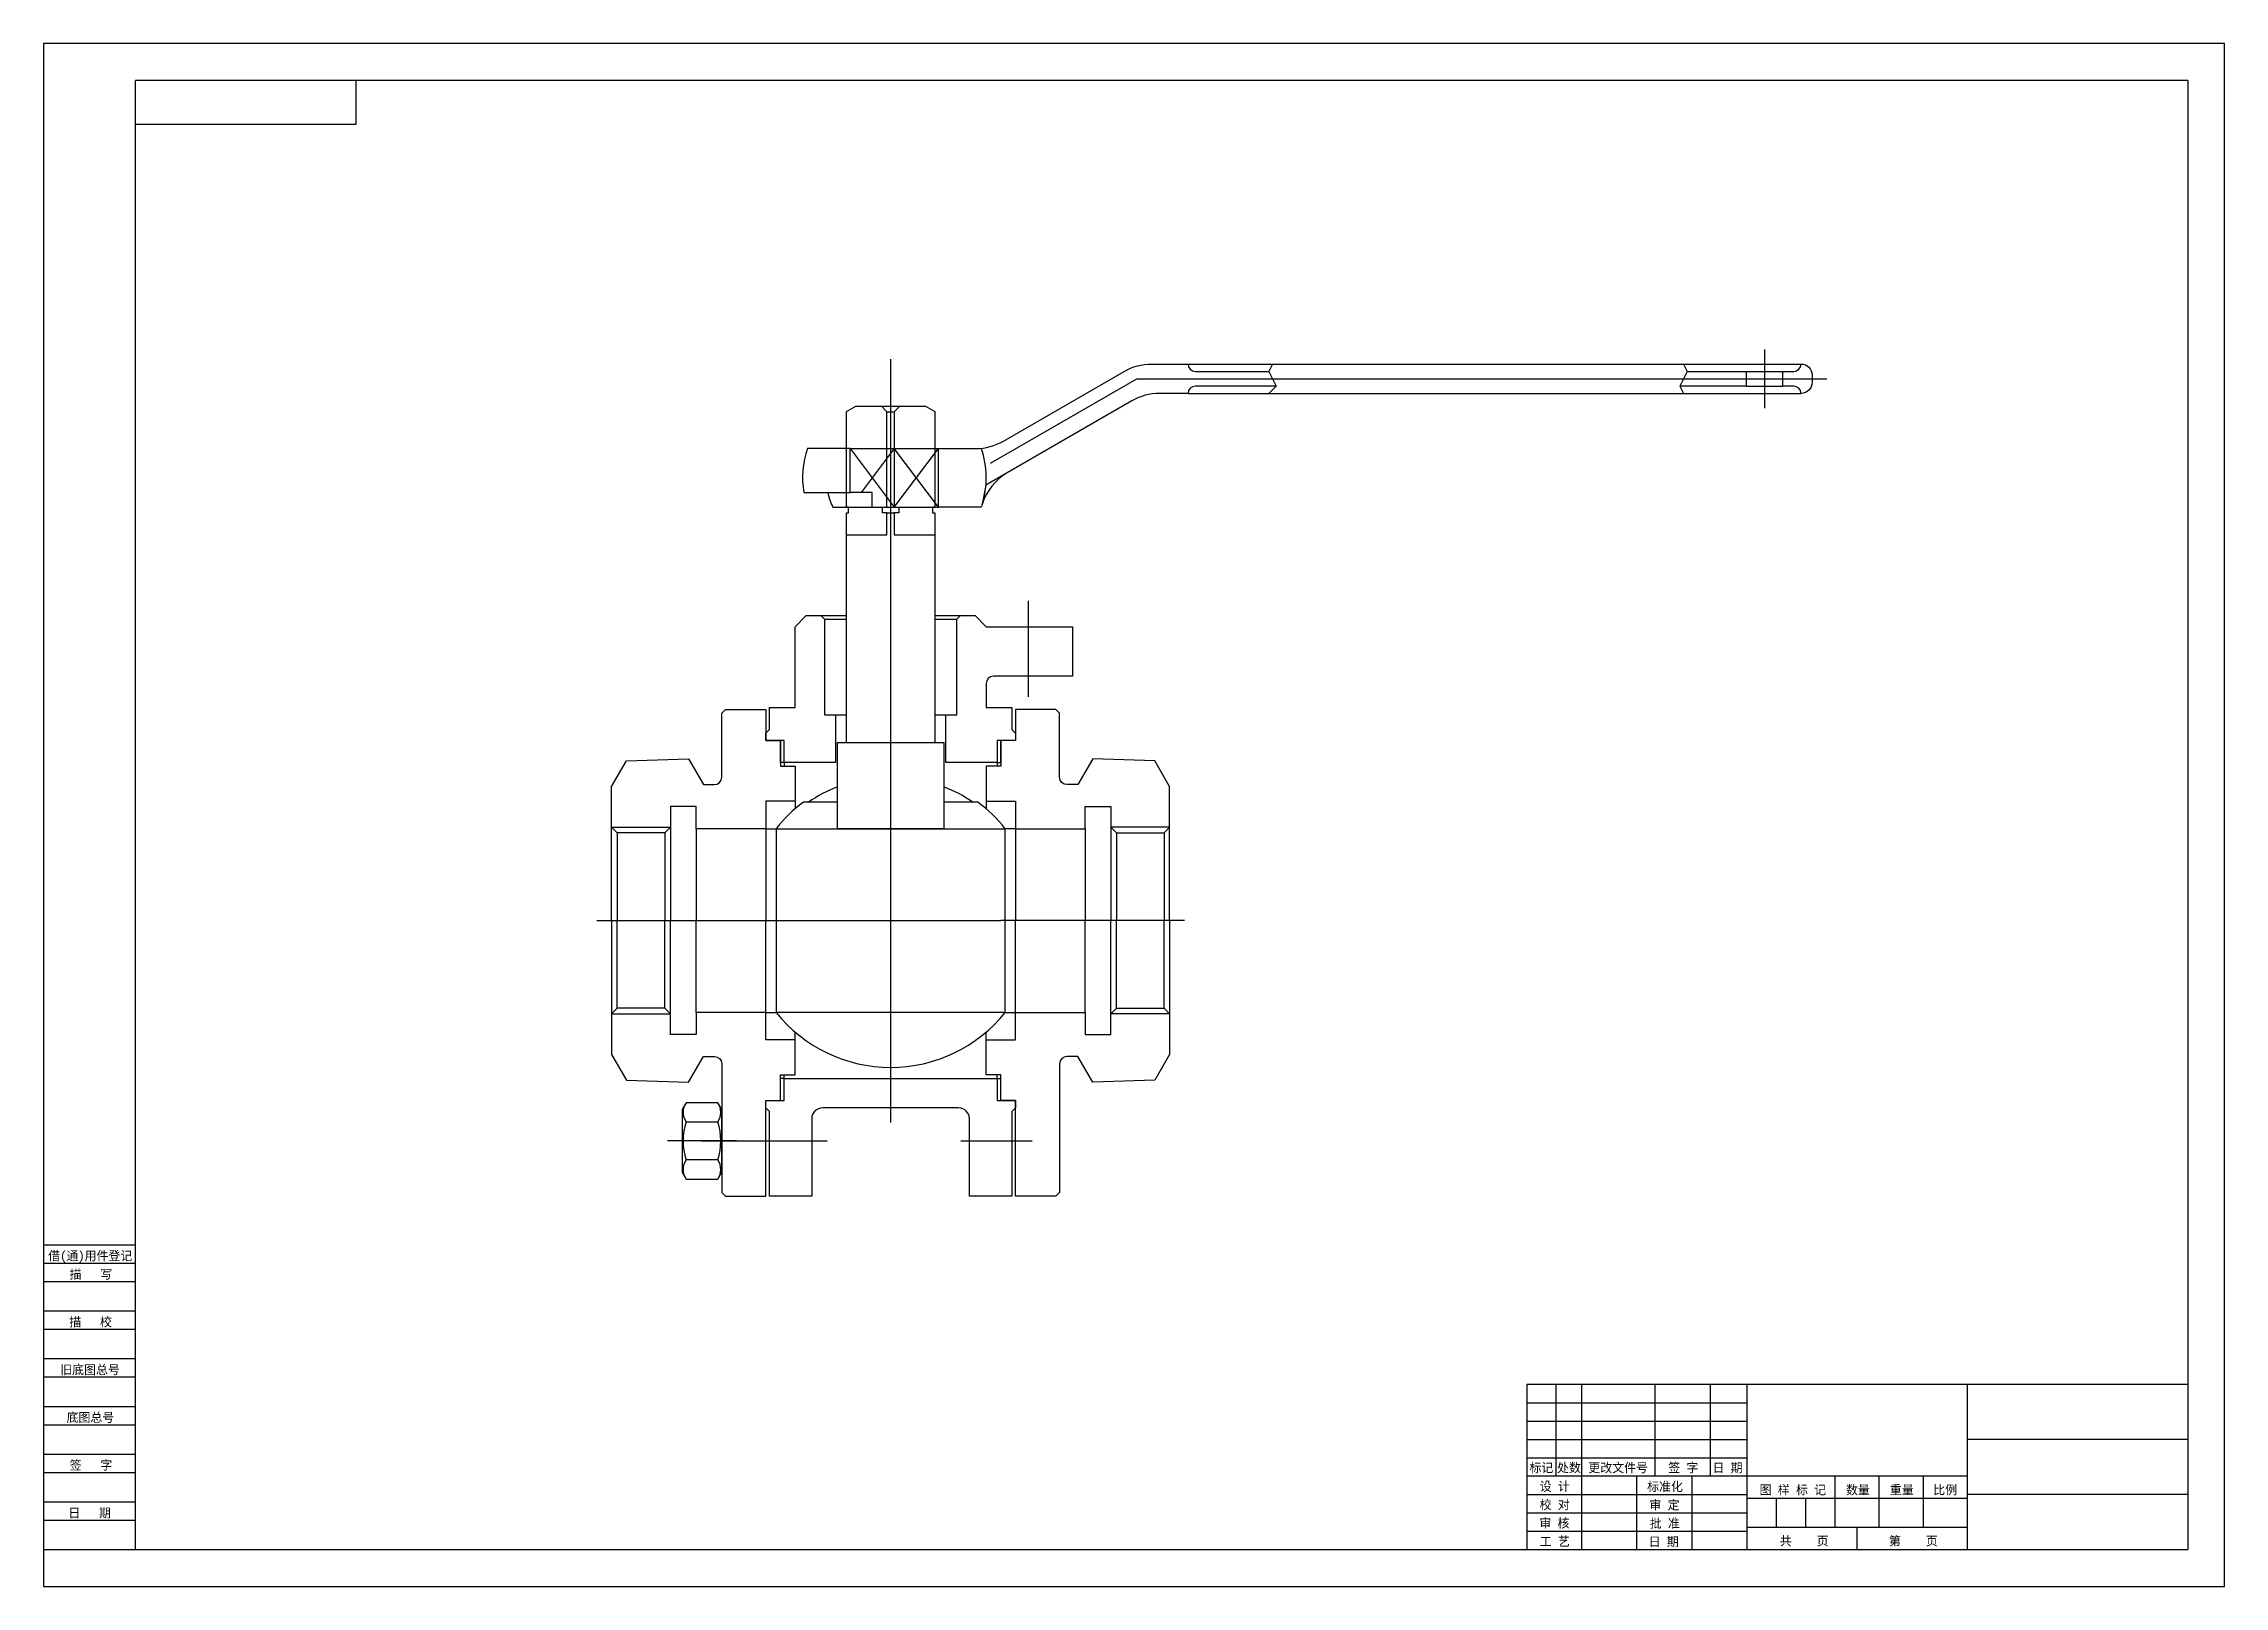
# Model space of a CAD drawing. Header units: metres. Extents: x 0 to 594, y 0 to 420.
import ezdxf

# ---------------------------------------------------------------- set-up
doc = ezdxf.new("R2010")
doc.units = ezdxf.units.M
for name, color, linetype in [('B', 3, 'Continuous'), ('C', 6, 'Continuous'), ('D', 1, 'Continuous'), ('FL', 5, 'Continuous'), ('HA', 5, 'Continuous'), ('T', 7, 'Continuous'), ('TL', 4, 'Continuous')]:
    doc.layers.add(name, color=color, linetype=linetype)

# ---------------------------------------------------------------- blocks, each defined once
blk = doc.blocks.new('TUKUN2')
at = {"layer": 'FL'}
for p, q in [((594, 420), (0, 420)), ((0, 420), (0, 0)), ((594, 0), (594, 420)), ((0, 83), (25, 83)), ((0, 75), (25, 75)), ((0, 70), (25, 70)), ((0, 62), (25, 62)), ((0, 57), (25, 57)), ((412, 30), (412, 55)), ((419, 10), (419, 55)), ((439, 30), (439, 55)), ((454, 30), (454, 55)), ((0, 49), (25, 49)), ((404, 50), (464, 50)), ((0, 44), (25, 44)), ((404, 45), (464, 45)), ((0, 36), (25, 36)), ((404, 40), (464, 40)), ((0, 31), (25, 31)), ((404, 35), (464, 35)), ((449, 10), (449, 30)), ((404, 25), (464, 25)), ((0, 23), (25, 23)), ((0, 18), (25, 18)), ((404, 20), (464, 20)), ((404, 15), (464, 15)), ((0, 0), (594, 0))]:
    blk.add_line(p, q, dxfattribs=at)
at = {"layer": 'TL'}
for p, q in [((584, 410), (25, 410)), ((25, 10), (25, 410)), ((85, 410), (85, 398)), ((584, 410), (584, 10)), ((85, 398), (25, 398)), ((0, 93), (25, 93)), ((0, 88), (25, 88)), ((584, 55), (404, 55)), ((404, 55), (404, 10)), ((464, 10), (464, 55)), ((524, 10), (524, 55)), ((584, 40), (524, 40)), ((524, 30), (404, 30)), ((434, 10), (434, 30)), ((488, 16), (488, 30)), ((500, 16), (500, 30)), ((512, 16), (512, 30)), ((464, 24), (524, 24)), ((472, 16), (472, 24)), ((480, 16), (480, 24)), ((584, 25), (524, 25)), ((524, 16), (464, 16)), ((494, 10), (494, 16)), ((0, 10), (584, 10))]:
    blk.add_line(p, q, dxfattribs=at)
at = {"layer": 'T'}
for s, p in [('借(通)用件登记', (1.26, 88.76)), ('描   写', (7.09, 83.76)), ('描   校', (6.98, 70.76)), ('旧底图总号', (4.52, 57.76)), ('底图总号', (6.25, 44.76)), ('签   字', (7.1, 31.76)), ('标记', (404.71, 31.07)), ('处数', (412.22, 31.07)), ('更改文件号', (420.75, 31.07)), ('签 字', (442.53, 31.07)), ('日 期', (454.57, 31.07)), ('校 对', (407.48, 20.99)), ('设 计', (407.5, 25.99)), ('标准化', (436.77, 25.93)), ('审 定', (437.39, 20.93)), ('图 样 标 记', (467.4, 25.04)), ('数量', (490.92, 25.04)), ('重量', (502.88, 25.04)), ('比例', (514.7, 25.04)), ('日   期', (6.72, 18.76)), ('审 核', (407.41, 15.99)), ('批 准', (437.46, 15.93)), ('工 艺', (407.52, 10.99)), ('日 期', (437.18, 10.93)), ('共    页', (472.91, 11.13)), ('第    页', (502.62, 11.13))]:
    blk.add_text(s, height=2.5, dxfattribs=at).set_placement(p)

msp = doc.modelspace()

# ---------------------------------------------------------------- linework, layer by layer
at = {"layer": 'B'}
msp.add_lwpolyline([(255.64, 294.52, 0.16), (255.4, 309.77, 0.16)], format="xyb", dxfattribs=at)
at = {"layer": 'C'}
for p, q in [((230.71, 334.14), (230.71, 181.27)), ((468.71, 336.77), (468.71, 320.77)), ((257.95, 305.77), (297.79, 328.77)), ((297.79, 328.77), (485.71, 328.77)), ((268.21, 268.27), (268.21, 242.21)), ((150.71, 181.27), (200.71, 181.27)), ((200.71, 181.27), (230.71, 181.27)), ((230.71, 181.27), (260.71, 181.27)), ((230.71, 181.27), (230.71, 126.27)), ((310.71, 181.27), (260.71, 181.27)), ((188.71, 121.27), (169.91, 121.27)), ((179.18, 121.27), (213.39, 121.27)), ((249.79, 121.27), (269.26, 121.27))]:
    msp.add_line(p, q, dxfattribs=at)
at = {"layer": 'HA'}
for p, q in [((219.69, 309.77), (231.71, 293.77)), ((231.71, 309.77), (222.7, 297.77)), ((243.73, 293.77), (231.71, 309.77)), ((231.71, 293.77), (243.73, 309.77)), ((262.49, 303.16), (256.63, 299.77)), ((256.63, 299.77), (255.64, 294.52))]:
    msp.add_line(p, q, dxfattribs=at)
for points in [[(334.71, 332.77), (333.71, 330.77)], [(446.71, 332.77), (447.71, 330.77)], [(333.71, 330.77), (334.71, 328.77), (335.71, 326.77)], [(335.71, 326.77), (333.71, 324.77)], [(447.71, 330.77), (446.71, 328.77), (445.71, 326.77)], [(445.71, 326.77), (446.71, 324.77)], [(154.71, 206.67), (170.71, 206.67)], [(306.71, 206.67), (290.71, 206.67)], [(154.71, 155.87), (170.71, 155.87)], [(306.71, 155.87), (290.71, 155.87)]]:
    msp.add_lwpolyline(points, dxfattribs=at)
at = {"layer": 'TL'}
for p, q in [((201.71, 224.27), (200.71, 224.27)), ((201.71, 224.27), (201.71, 223.27)), ((259.71, 224.27), (260.71, 224.27)), ((259.71, 224.27), (259.71, 223.27)), ((196.71, 206.27), (199.49, 206.27)), ((264.71, 206.27), (261.94, 206.27)), ((196.71, 156.27), (199.49, 156.27)), ((261.94, 156.27), (264.71, 156.27)), ((201.71, 138.27), (200.71, 138.27)), ((201.71, 138.27), (201.71, 139.27)), ((259.71, 138.27), (259.71, 139.27)), ((259.71, 138.27), (260.71, 138.27)), ((174.98, 131.67), (173.91, 129.82)), ((183.65, 131.67), (174.98, 131.67)), ((184.71, 129.82), (183.65, 131.67)), ((173.91, 129.82), (173.91, 112.72)), ((174.98, 126.47), (183.65, 126.47)), ((184.71, 112.72), (184.71, 129.82)), ((183.65, 116.08), (174.98, 116.08)), ((173.91, 112.72), (174.98, 110.88)), ((174.98, 110.88), (183.65, 110.88)), ((183.65, 110.88), (184.71, 112.72))]:
    msp.add_line(p, q, dxfattribs=at)
for points in [[(335.71, 326.77), (313.71, 326.77, 0.41), (311.71, 324.77), (303.95, 324.77, 0.13), (296.45, 322.76), (262.49, 303.16, 0.19), (255.64, 294.52, -0.01), (255.4, 293.77), (243.73, 293.77), (243.73, 309.77), (253.93, 309.77, 0.13), (261.43, 311.78), (294.31, 330.76, -0.13), (301.81, 332.77), (311.71, 332.77, 0.41), (313.71, 330.77), (333.71, 330.77)], [(473.71, 330.77), (476.71, 330.77, 0.41), (478.71, 332.77), (478.71, 332.77, -0.41), (481.71, 329.77), (481.71, 327.77, -0.41), (478.71, 324.77), (478.71, 324.77, 0.41), (476.71, 326.77), (473.71, 326.77), (473.71, 330.77)], [(208.03, 309.77, 0.12), (207.04, 297.77), (219.69, 297.77), (219.69, 309.77), (208.03, 309.77)], [(213.59, 297.77, 0.06), (214.97, 293.77), (225.7, 293.77), (225.7, 297.77), (219.69, 297.77)], [(242.71, 264.27), (253.71, 264.27), (256.71, 261.27), (280.21, 261.27), (280.21, 247.77), (258.71, 247.77, 0.41), (256.71, 245.77), (256.71, 239.27)], [(216.21, 217.68, 0.06), (208.36, 213.47, 0.31)], [(253.07, 213.47, 0.06), (245.21, 217.68, 0.31)], [(216.21, 213.47), (206.97, 213.47, 0.07), (199.49, 206.27), (261.94, 206.27, 0.07)], [(261.94, 206.27, 0.07), (254.46, 213.47), (245.21, 213.47, 0.07)]]:
    msp.add_lwpolyline(points, format="xyb", dxfattribs=at)
for points in [[(311.71, 332.77), (478.71, 332.77)], [(447.71, 330.77), (463.71, 330.77), (463.71, 326.77), (445.71, 326.77)], [(463.71, 330.77), (473.71, 330.77)], [(463.71, 326.77), (473.71, 326.77)], [(223.21, 206.27), (223.21, 206.27), (216.21, 206.27), (216.21, 229.77), (218.71, 229.77), (218.71, 286.27), (218.71, 292.27), (219.26, 292.27), (219.26, 293.77), (218.71, 293.77), (218.71, 319.83), (221.21, 321.27), (228.21, 321.27), (229.71, 319.77), (231.71, 319.77), (233.21, 321.27), (240.21, 321.27), (242.71, 319.83), (242.71, 293.77), (242.16, 293.77), (242.16, 292.27), (242.71, 292.27), (242.71, 286.27), (242.71, 229.77), (245.21, 229.77), (245.21, 206.27), (238.21, 206.27), (238.21, 206.27), (223.21, 206.27)], [(228.21, 321.27), (233.21, 321.27)], [(311.71, 324.77), (478.71, 324.77)], [(218.71, 286.27), (229.71, 286.27), (229.71, 292.27), (228.52, 292.27), (228.52, 293.77), (229.71, 293.77), (229.71, 319.77)], [(231.71, 319.77), (231.71, 293.77), (232.91, 293.77), (232.91, 292.27), (231.71, 292.27), (231.71, 286.27), (242.71, 286.27)], [(219.69, 309.77), (243.73, 309.77)], [(231.71, 309.77), (231.71, 293.77)], [(225.7, 293.77), (243.73, 293.77)], [(229.71, 293.77), (231.71, 293.77)], [(229.71, 292.27), (231.71, 292.27)], [(211.71, 264.27), (218.71, 264.27)], [(212.71, 263.27), (218.71, 263.27)], [(242.71, 263.27), (248.71, 263.27)], [(245.71, 224.27), (245.71, 237.27), (248.71, 237.27), (248.71, 263.27), (249.71, 264.27), (253.71, 264.27), (256.71, 261.27)], [(256.71, 239.27), (263.71, 239.27), (263.71, 233.27), (264.71, 232.27), (264.71, 230.27), (259.71, 230.27), (259.71, 224.27), (245.71, 224.27)], [(215.71, 237.27), (218.71, 237.27)], [(242.71, 237.27), (245.71, 237.27)], [(200.71, 224.27), (200.71, 230.27)], [(218.71, 229.77), (242.71, 229.77)], [(260.71, 224.27), (260.71, 230.27)], [(170.71, 212.27), (170.71, 181.27)], [(204.71, 213.77), (204.71, 211.67)], [(256.71, 213.77), (256.71, 211.67)], [(290.71, 212.27), (290.71, 181.27)], [(154.71, 181.27), (154.71, 206.67)], [(156.21, 205.17), (156.21, 181.27)], [(169.21, 205.17), (169.21, 181.27)], [(177.71, 206.27), (177.71, 181.27)], [(196.71, 206.27), (196.71, 181.27)], [(199.49, 206.27), (199.49, 156.27)], [(261.94, 156.27), (261.94, 206.27)], [(264.71, 206.27), (264.71, 181.27)], [(283.71, 206.27), (283.71, 181.27)], [(292.21, 205.17), (292.21, 181.27)], [(305.21, 205.17), (305.21, 181.27)], [(306.71, 181.27), (306.71, 206.67)], [(154.71, 181.27), (154.71, 155.87)], [(156.21, 157.37), (156.21, 181.27)], [(169.21, 157.37), (169.21, 181.27)], [(170.71, 150.27), (170.71, 181.27)], [(177.71, 156.27), (177.71, 181.27)], [(196.71, 156.27), (196.71, 181.27)], [(264.71, 156.27), (264.71, 181.27)], [(283.71, 156.27), (283.71, 181.27)], [(290.71, 150.27), (290.71, 181.27)], [(292.21, 157.37), (292.21, 181.27)], [(305.21, 157.37), (305.21, 181.27)], [(306.71, 181.27), (306.71, 155.87)], [(204.71, 148.77), (204.71, 150.88)], [(256.71, 148.77), (256.71, 150.88)], [(200.71, 132.27), (200.71, 138.27)], [(260.71, 132.27), (260.71, 138.27)]]:
    msp.add_lwpolyline(points, dxfattribs=at)
msp.add_lwpolyline([(201.71, 224.27), (201.71, 230.27), (196.71, 230.27), (196.71, 232.27), (197.71, 233.27), (197.71, 239.27), (204.71, 239.27), (204.71, 261.27), (207.71, 264.27), (211.71, 264.27), (212.71, 263.27), (212.71, 237.27), (215.71, 237.27), (215.71, 224.27)], close=True, dxfattribs=at)
for points in [[(154.71, 217.77), (158.75, 224.77), (175.67, 225.27), (179.71, 218.27), (182.71, 218.27, 0.41), (184.71, 220.27), (184.71, 237.7), (185.71, 238.7), (196.71, 238.7), (196.71, 230.27), (200.71, 230.27), (200.71, 223.27), (204.71, 223.27), (204.71, 213.77), (196.71, 213.77), (196.71, 206.27), (177.71, 206.27), (177.71, 212.27), (170.71, 212.27), (170.71, 206.67), (169.21, 205.17), (156.21, 205.17), (154.71, 206.67)], [(306.71, 217.77), (302.67, 224.77), (285.75, 225.27), (281.71, 218.27), (278.71, 218.27, -0.41), (276.71, 220.27), (276.71, 237.7), (275.71, 238.7), (264.71, 238.7), (264.71, 230.27), (260.71, 230.27), (260.71, 223.27), (256.71, 223.27), (256.71, 213.77), (264.71, 213.77), (264.71, 206.27), (283.71, 206.27), (283.71, 212.27), (290.71, 212.27), (290.71, 206.67), (292.21, 205.17), (305.21, 205.17), (306.71, 206.67)], [(154.71, 144.77), (158.75, 137.77), (175.67, 137.27), (179.71, 144.27), (182.71, 144.27, -0.41), (184.71, 142.27), (184.71, 107.27), (185.71, 106.27), (196.71, 106.27), (196.71, 132.27), (200.71, 132.27), (200.71, 139.27), (204.71, 139.27), (204.71, 148.77), (196.71, 148.77), (196.71, 156.27), (177.71, 156.27), (177.71, 150.27), (170.71, 150.27), (170.71, 155.87), (169.21, 157.37), (156.21, 157.37), (154.71, 155.87)], [(199.49, 156.27, 0.48), (261.94, 156.27)], [(306.71, 144.77), (302.67, 137.77), (285.75, 137.27), (281.71, 144.27), (278.71, 144.27, 0.41), (276.71, 142.27), (276.71, 107.27), (275.71, 106.27), (264.71, 106.27), (264.71, 132.27), (260.71, 132.27), (260.71, 139.27), (256.71, 139.27), (256.71, 148.77), (264.71, 148.77), (264.71, 156.27), (283.71, 156.27), (283.71, 150.27), (290.71, 150.27), (290.71, 155.87), (292.21, 157.37), (305.21, 157.37), (306.71, 155.87)], [(196.71, 132.27), (201.71, 132.27), (201.71, 138.27), (259.71, 138.27), (259.71, 132.27), (264.71, 132.27), (264.71, 130.27), (263.71, 129.27), (263.71, 106.27), (252.21, 106.27), (252.21, 127.27, 0.41), (249.21, 130.27), (212.21, 130.27, 0.41), (209.21, 127.27), (209.21, 106.27), (197.71, 106.27), (197.71, 129.27), (196.71, 130.27)]]:
    msp.add_lwpolyline(points, format="xyb", close=True, dxfattribs=at)
for centre, radius, start, end in [((178.77, 129.07), 4.6, 145.62, 214.38), ((179.85, 129.07), 4.6, 325.62, 34.38), ((191.37, 121.27), 17.2, 162.41, 197.59), ((167.26, 121.27), 17.2, 342.41, 17.59), ((178.77, 113.48), 4.6, 145.62, 214.38), ((179.85, 113.48), 4.6, 325.62, 34.38)]:
    msp.add_arc(centre, radius, start, end, dxfattribs=at)

# ---------------------------------------------------------------- block references
at = {"layer": 'D'}
msp.add_blockref('TUKUN2', (0, 0), dxfattribs=at)

doc.saveas('drawing.dxf')
